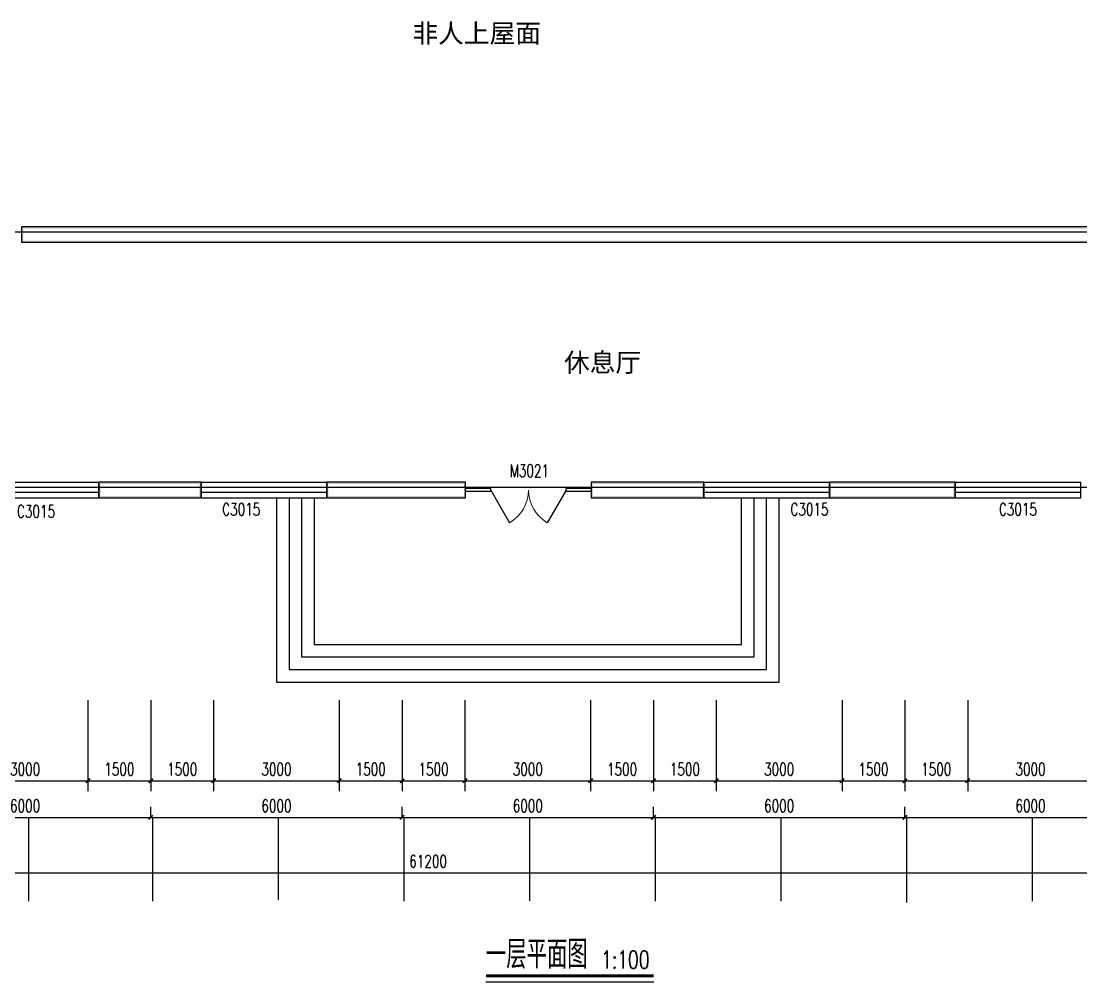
# Model space of a CAD drawing. Header units: millimetres. Extents: x -150677 to 588340, y -254013 to 149700.
# Drawn here: x 66166 to 91459, y -126613 to -103676 of the extents above; entities that cross this region are included whole.
import ezdxf

# ---------------------------------------------------------------- set-up
doc = ezdxf.new("R2010")
doc.units = ezdxf.units.MM
doc.header["$LTSCALE"] = 10
doc.header["$MEASUREMENT"] = 0
doc.linetypes.add('DOTE', pattern=[2.42, 2, -0.2, 0.02, -0.2])
for name, color, linetype in [('DOTE', 1, 'Continuous'), ('PUB_DIM', 3, 'Continuous'), ('PUB_TEXT', 7, 'Continuous'), ('PUB_WALL', 9, 'Continuous'), ('WALL', 9, 'Continuous'), ('WINDOW', 4, 'Continuous'), ('WINDOW_TEXT', 7, 'Continuous')]:
    doc.layers.add(name, color=color, linetype=linetype)
doc.styles.add('_TCH_DIM', font='SIMPLEX', dxfattribs={"bigfont": 'GBCBIG'})
doc.styles.add('_TCH_DIM_T3', font='SIMPLEX', dxfattribs={"width": 0.705882, "bigfont": 'GBCBIG'})
doc.styles.add('_TCH_WINDOW', font='SIMPLEX', dxfattribs={"bigfont": 'GBCBIG'})
doc.styles.add('HZHT', font='')
doc.styles.get('HZHT').set_extended_font_data('SimSun')
doc.dimstyles.new('_TCH_ARCH&&100', dxfattribs={"dimtxt": 297.5, "dimasz": 100, "dimexe": 250, "dimexo": 300, "dimgap": 126.25, "dimtad": 1, "dimdec": 0, "dimzin": 0, "dimdsep": 46, "dimtxsty": '_TCH_DIM_T3', "dimblk": 'ARCHTICK', "dimcen": 0.09, "dimclrt": 7, "dimazin": 2, "dimtfac": 1, "dimtdec": 0, "dimtix": 1, "dimtmove": 2, "dimatfit": 3, "dimfxl": 1, "dimtolj": 1, "dimtzin": 0, "dimarcsym": 0})

# ---------------------------------------------------------------- blocks, each defined once
blk = doc.blocks.new('_ArchTick')
at = {"color": 0, "linetype": 'ByBlock', "const_width": 0.4}
blk.add_lwpolyline([(-0.5, -0.5), (0.5, 0.5)], dxfattribs=at)
blk = doc.blocks.new('*D349')
at = {"layer": 'Defpoints', "color": 0, "transparency": 16777216}
for p in [(69259, -122686), (63259, -122986), (69259, -122986)]:
    blk.add_point(p, dxfattribs=at)
at = {"layer": 'PUB_DIM', "color": 0, "lineweight": -2, "transparency": 16777216}
for p, q in [((63259, -122686), (63259, -122436)), ((69259, -122686), (69259, -122436)), ((63259, -122686), (69259, -122686))]:
    blk.add_line(p, q, dxfattribs=at)
at = {"layer": 'PUB_DIM', "color": 0, "lineweight": -2, "transparency": 16777216, "xscale": 100, "yscale": 100, "zscale": 100, "rotation": 180}
blk.add_blockref('_ArchTick', (63259, -122686), dxfattribs=at)
at = {"layer": 'PUB_DIM', "color": 0, "lineweight": -2, "transparency": 16777216, "xscale": 100, "yscale": 100, "zscale": 100}
blk.add_blockref('_ArchTick', (69259, -122686), dxfattribs=at)
at = {"layer": 'PUB_DIM', "color": 7, "transparency": 16777216, "insert": (66259, -122411), "char_height": 297.5, "attachment_point": 5, "style": '_TCH_DIM_T3'}
blk.add_mtext('\\A1;6000', dxfattribs=at)
blk = doc.blocks.new('*D350')
at = {"layer": 'Defpoints', "color": 0, "transparency": 16777216}
for p in [(75259, -122686), (69259, -122986), (75259, -122986)]:
    blk.add_point(p, dxfattribs=at)
at = {"layer": 'PUB_DIM', "color": 0, "lineweight": -2, "transparency": 16777216}
for p, q in [((69259, -122686), (69259, -122436)), ((75259, -122686), (75259, -122436)), ((69259, -122686), (75259, -122686))]:
    blk.add_line(p, q, dxfattribs=at)
at = {"layer": 'PUB_DIM', "color": 0, "lineweight": -2, "transparency": 16777216, "xscale": 100, "yscale": 100, "zscale": 100, "rotation": 180}
blk.add_blockref('_ArchTick', (69259, -122686), dxfattribs=at)
at = {"layer": 'PUB_DIM', "color": 0, "lineweight": -2, "transparency": 16777216, "xscale": 100, "yscale": 100, "zscale": 100}
blk.add_blockref('_ArchTick', (75259, -122686), dxfattribs=at)
at = {"layer": 'PUB_DIM', "color": 7, "transparency": 16777216, "insert": (72259, -122411), "char_height": 297.5, "attachment_point": 5, "style": '_TCH_DIM_T3'}
blk.add_mtext('\\A1;6000', dxfattribs=at)
blk = doc.blocks.new('*D351')
at = {"layer": 'Defpoints', "color": 0, "transparency": 16777216}
for p in [(81259, -122686), (75259, -122986), (81259, -122986)]:
    blk.add_point(p, dxfattribs=at)
at = {"layer": 'PUB_DIM', "color": 0, "lineweight": -2, "transparency": 16777216}
for p, q in [((75259, -122686), (75259, -122436)), ((81259, -122686), (81259, -122436)), ((75259, -122686), (81259, -122686))]:
    blk.add_line(p, q, dxfattribs=at)
at = {"layer": 'PUB_DIM', "color": 0, "lineweight": -2, "transparency": 16777216, "xscale": 100, "yscale": 100, "zscale": 100, "rotation": 180}
blk.add_blockref('_ArchTick', (75259, -122686), dxfattribs=at)
at = {"layer": 'PUB_DIM', "color": 0, "lineweight": -2, "transparency": 16777216, "xscale": 100, "yscale": 100, "zscale": 100}
blk.add_blockref('_ArchTick', (81259, -122686), dxfattribs=at)
at = {"layer": 'PUB_DIM', "color": 7, "transparency": 16777216, "insert": (78259, -122411), "char_height": 297.5, "attachment_point": 5, "style": '_TCH_DIM_T3'}
blk.add_mtext('\\A1;6000', dxfattribs=at)
blk = doc.blocks.new('*D352')
at = {"layer": 'Defpoints', "color": 0, "transparency": 16777216}
for p in [(87259, -122686), (81259, -122986), (87259, -122986)]:
    blk.add_point(p, dxfattribs=at)
at = {"layer": 'PUB_DIM', "color": 0, "lineweight": -2, "transparency": 16777216}
for p, q in [((81259, -122686), (81259, -122436)), ((87259, -122686), (87259, -122436)), ((81259, -122686), (87259, -122686))]:
    blk.add_line(p, q, dxfattribs=at)
at = {"layer": 'PUB_DIM', "color": 0, "lineweight": -2, "transparency": 16777216, "xscale": 100, "yscale": 100, "zscale": 100, "rotation": 180}
blk.add_blockref('_ArchTick', (81259, -122686), dxfattribs=at)
at = {"layer": 'PUB_DIM', "color": 0, "lineweight": -2, "transparency": 16777216, "xscale": 100, "yscale": 100, "zscale": 100}
blk.add_blockref('_ArchTick', (87259, -122686), dxfattribs=at)
at = {"layer": 'PUB_DIM', "color": 7, "transparency": 16777216, "insert": (84259, -122411), "char_height": 297.5, "attachment_point": 5, "style": '_TCH_DIM_T3'}
blk.add_mtext('\\A1;6000', dxfattribs=at)
blk = doc.blocks.new('*D353')
at = {"layer": 'Defpoints', "color": 0, "transparency": 16777216}
for p in [(93259, -122686), (87259, -122986), (93259, -122986)]:
    blk.add_point(p, dxfattribs=at)
at = {"layer": 'PUB_DIM', "color": 0, "lineweight": -2, "transparency": 16777216}
for p, q in [((87259, -122686), (87259, -122436)), ((93259, -122686), (93259, -122436)), ((87259, -122686), (93259, -122686))]:
    blk.add_line(p, q, dxfattribs=at)
at = {"layer": 'PUB_DIM', "color": 0, "lineweight": -2, "transparency": 16777216, "xscale": 100, "yscale": 100, "zscale": 100, "rotation": 180}
blk.add_blockref('_ArchTick', (87259, -122686), dxfattribs=at)
at = {"layer": 'PUB_DIM', "color": 0, "lineweight": -2, "transparency": 16777216, "xscale": 100, "yscale": 100, "zscale": 100}
blk.add_blockref('_ArchTick', (93259, -122686), dxfattribs=at)
at = {"layer": 'PUB_DIM', "color": 7, "transparency": 16777216, "insert": (90259, -122411), "char_height": 297.5, "attachment_point": 5, "style": '_TCH_DIM_T3'}
blk.add_mtext('\\A1;6000', dxfattribs=at)
blk = doc.blocks.new('*D388')
at = {"layer": 'Defpoints', "color": 0, "transparency": 16777216}
for p in [(45299, -123215), (106459, -123221), (106459, -124014)]:
    blk.add_point(p, dxfattribs=at)
at = {"layer": 'PUB_DIM', "color": 0, "lineweight": -2, "transparency": 16777216}
for p, q in [((45299, -123515), (45299, -124258)), ((106459, -123521), (106459, -124264)), ((45299, -124008), (106459, -124014))]:
    blk.add_line(p, q, dxfattribs=at)
at = {"layer": 'PUB_DIM', "color": 0, "lineweight": -2, "transparency": 16777216, "xscale": 100, "yscale": 100, "zscale": 100}
for p, rotation in [((45299, -124008), 179.9941247959615), ((106459, -124014), 359.9941247959615)]:
    blk.add_blockref('_ArchTick', p, dxfattribs=dict(at, rotation=rotation))
at = {"layer": 'PUB_DIM', "color": 7, "transparency": 16777216, "insert": (75879, -123736), "char_height": 297.5, "attachment_point": 5, "rotation": 359.9941, "style": '_TCH_DIM_T3'}
blk.add_mtext('\\A1;61200', dxfattribs=at)
blk = doc.blocks.new('$DorLib2D$00000018')
for p, q in [((-0.2991, 0.0015), (-0.15, 0.2598)), ((0.2991, 0.0015), (0.15, 0.2598)), ((-0.5, 0.0111), (-0.2991, 0.0111)), ((-0.2991, 0.0111), (-0.2991, -0.0111)), ((0.2991, 0.0111), (0.5, 0.0111)), ((0.2991, 0.0111), (0.2991, -0.0111)), ((-0.5, -0.0111), (-0.2991, -0.0111)), ((0.2991, -0.0111), (0.5, -0.0111))]:
    blk.add_line(p, q)
at = {"lineweight": 13}
for centre, start, end in [((-0.3, 0), 0, 60), ((0.3, 0), 120, 180)]:
    blk.add_arc(centre, 0.3, start, end, dxfattribs=at)
blk = doc.blocks.new('$WINLIB2D$00000001')
at = {"color": 0}
for points in [[(-0.5, 0.5), (-0.5, -0.5)], [(-0.5, 0.5), (0.5, 0.5)], [(0.5, -0.5), (0.5, 0.5)], [(0.5, 0.1667), (-0.5, 0.1667)], [(0.5, -0.1667), (-0.5, -0.1667)], [(-0.5, -0.5), (0.5, -0.5)]]:
    blk.add_lwpolyline(points, dxfattribs=at)
blk = doc.blocks.new('*D752')
at = {"layer": 'Defpoints', "color": 0, "transparency": 16777216}
for p in [(64759, -119589), (67759, -119589), (67759, -121812)]:
    blk.add_point(p, dxfattribs=at)
at = {"layer": 'PUB_DIM', "color": 0, "lineweight": -2, "transparency": 16777216}
for p, q in [((64759, -119889), (64759, -122062)), ((67759, -119889), (67759, -122062)), ((64759, -121812), (67759, -121812))]:
    blk.add_line(p, q, dxfattribs=at)
at = {"layer": 'PUB_DIM', "color": 0, "lineweight": -2, "transparency": 16777216, "xscale": 100, "yscale": 100, "zscale": 100, "rotation": 180}
blk.add_blockref('_ArchTick', (64759, -121812), dxfattribs=at)
at = {"layer": 'PUB_DIM', "color": 0, "lineweight": -2, "transparency": 16777216, "xscale": 100, "yscale": 100, "zscale": 100}
blk.add_blockref('_ArchTick', (67759, -121812), dxfattribs=at)
at = {"layer": 'PUB_DIM', "color": 7, "transparency": 16777216, "insert": (66259, -121537), "char_height": 297.5, "attachment_point": 5, "style": '_TCH_DIM_T3'}
blk.add_mtext('\\A1;3000', dxfattribs=at)
blk = doc.blocks.new('*D753')
at = {"layer": 'Defpoints', "color": 0, "transparency": 16777216}
for p in [(67759, -119589), (69259, -119589), (69259, -121812)]:
    blk.add_point(p, dxfattribs=at)
at = {"layer": 'PUB_DIM', "color": 0, "lineweight": -2, "transparency": 16777216}
for p, q in [((67759, -119889), (67759, -122062)), ((69259, -119889), (69259, -122062)), ((67759, -121812), (69259, -121812))]:
    blk.add_line(p, q, dxfattribs=at)
at = {"layer": 'PUB_DIM', "color": 0, "lineweight": -2, "transparency": 16777216, "xscale": 100, "yscale": 100, "zscale": 100, "rotation": 180}
blk.add_blockref('_ArchTick', (67759, -121812), dxfattribs=at)
at = {"layer": 'PUB_DIM', "color": 0, "lineweight": -2, "transparency": 16777216, "xscale": 100, "yscale": 100, "zscale": 100}
blk.add_blockref('_ArchTick', (69259, -121812), dxfattribs=at)
at = {"layer": 'PUB_DIM', "color": 7, "transparency": 16777216, "insert": (68509, -121537), "char_height": 297.5, "attachment_point": 5, "style": '_TCH_DIM_T3'}
blk.add_mtext('\\A1;1500', dxfattribs=at)
blk = doc.blocks.new('*D754')
at = {"layer": 'Defpoints', "color": 0, "transparency": 16777216}
for p in [(69259, -119589), (70759, -119589), (70759, -121812)]:
    blk.add_point(p, dxfattribs=at)
at = {"layer": 'PUB_DIM', "color": 0, "lineweight": -2, "transparency": 16777216}
for p, q in [((69259, -119889), (69259, -122062)), ((70759, -119889), (70759, -122062)), ((69259, -121812), (70759, -121812))]:
    blk.add_line(p, q, dxfattribs=at)
at = {"layer": 'PUB_DIM', "color": 0, "lineweight": -2, "transparency": 16777216, "xscale": 100, "yscale": 100, "zscale": 100, "rotation": 180}
blk.add_blockref('_ArchTick', (69259, -121812), dxfattribs=at)
at = {"layer": 'PUB_DIM', "color": 0, "lineweight": -2, "transparency": 16777216, "xscale": 100, "yscale": 100, "zscale": 100}
blk.add_blockref('_ArchTick', (70759, -121812), dxfattribs=at)
at = {"layer": 'PUB_DIM', "color": 7, "transparency": 16777216, "insert": (70009, -121537), "char_height": 297.5, "attachment_point": 5, "style": '_TCH_DIM_T3'}
blk.add_mtext('\\A1;1500', dxfattribs=at)
blk = doc.blocks.new('*D755')
at = {"layer": 'Defpoints', "color": 0, "transparency": 16777216}
for p in [(70759, -119589), (73759, -119589), (73759, -121812)]:
    blk.add_point(p, dxfattribs=at)
at = {"layer": 'PUB_DIM', "color": 0, "lineweight": -2, "transparency": 16777216}
for p, q in [((70759, -119889), (70759, -122062)), ((73759, -119889), (73759, -122062)), ((70759, -121812), (73759, -121812))]:
    blk.add_line(p, q, dxfattribs=at)
at = {"layer": 'PUB_DIM', "color": 0, "lineweight": -2, "transparency": 16777216, "xscale": 100, "yscale": 100, "zscale": 100, "rotation": 180}
blk.add_blockref('_ArchTick', (70759, -121812), dxfattribs=at)
at = {"layer": 'PUB_DIM', "color": 0, "lineweight": -2, "transparency": 16777216, "xscale": 100, "yscale": 100, "zscale": 100}
blk.add_blockref('_ArchTick', (73759, -121812), dxfattribs=at)
at = {"layer": 'PUB_DIM', "color": 7, "transparency": 16777216, "insert": (72259, -121537), "char_height": 297.5, "attachment_point": 5, "style": '_TCH_DIM_T3'}
blk.add_mtext('\\A1;3000', dxfattribs=at)
blk = doc.blocks.new('*D756')
at = {"layer": 'Defpoints', "color": 0, "transparency": 16777216}
for p in [(73759, -119589), (75259, -119589), (75259, -121812)]:
    blk.add_point(p, dxfattribs=at)
at = {"layer": 'PUB_DIM', "color": 0, "lineweight": -2, "transparency": 16777216}
for p, q in [((73759, -119889), (73759, -122062)), ((75259, -119889), (75259, -122062)), ((73759, -121812), (75259, -121812))]:
    blk.add_line(p, q, dxfattribs=at)
at = {"layer": 'PUB_DIM', "color": 0, "lineweight": -2, "transparency": 16777216, "xscale": 100, "yscale": 100, "zscale": 100, "rotation": 180}
blk.add_blockref('_ArchTick', (73759, -121812), dxfattribs=at)
at = {"layer": 'PUB_DIM', "color": 0, "lineweight": -2, "transparency": 16777216, "xscale": 100, "yscale": 100, "zscale": 100}
blk.add_blockref('_ArchTick', (75259, -121812), dxfattribs=at)
at = {"layer": 'PUB_DIM', "color": 7, "transparency": 16777216, "insert": (74509, -121537), "char_height": 297.5, "attachment_point": 5, "style": '_TCH_DIM_T3'}
blk.add_mtext('\\A1;1500', dxfattribs=at)
blk = doc.blocks.new('*D757')
at = {"layer": 'Defpoints', "color": 0, "transparency": 16777216}
for p in [(75259, -119589), (76759, -119589), (76759, -121812)]:
    blk.add_point(p, dxfattribs=at)
at = {"layer": 'PUB_DIM', "color": 0, "lineweight": -2, "transparency": 16777216}
for p, q in [((75259, -119889), (75259, -122062)), ((76759, -119889), (76759, -122062)), ((75259, -121812), (76759, -121812))]:
    blk.add_line(p, q, dxfattribs=at)
at = {"layer": 'PUB_DIM', "color": 0, "lineweight": -2, "transparency": 16777216, "xscale": 100, "yscale": 100, "zscale": 100, "rotation": 180}
blk.add_blockref('_ArchTick', (75259, -121812), dxfattribs=at)
at = {"layer": 'PUB_DIM', "color": 0, "lineweight": -2, "transparency": 16777216, "xscale": 100, "yscale": 100, "zscale": 100}
blk.add_blockref('_ArchTick', (76759, -121812), dxfattribs=at)
at = {"layer": 'PUB_DIM', "color": 7, "transparency": 16777216, "insert": (76009, -121537), "char_height": 297.5, "attachment_point": 5, "style": '_TCH_DIM_T3'}
blk.add_mtext('\\A1;1500', dxfattribs=at)
blk = doc.blocks.new('*D758')
at = {"layer": 'Defpoints', "color": 0, "transparency": 16777216}
for p in [(76759, -119589), (79759, -119589), (79759, -121812)]:
    blk.add_point(p, dxfattribs=at)
at = {"layer": 'PUB_DIM', "color": 0, "lineweight": -2, "transparency": 16777216}
for p, q in [((76759, -119889), (76759, -122062)), ((79759, -119889), (79759, -122062)), ((76759, -121812), (79759, -121812))]:
    blk.add_line(p, q, dxfattribs=at)
at = {"layer": 'PUB_DIM', "color": 0, "lineweight": -2, "transparency": 16777216, "xscale": 100, "yscale": 100, "zscale": 100, "rotation": 180}
blk.add_blockref('_ArchTick', (76759, -121812), dxfattribs=at)
at = {"layer": 'PUB_DIM', "color": 0, "lineweight": -2, "transparency": 16777216, "xscale": 100, "yscale": 100, "zscale": 100}
blk.add_blockref('_ArchTick', (79759, -121812), dxfattribs=at)
at = {"layer": 'PUB_DIM', "color": 7, "transparency": 16777216, "insert": (78259, -121537), "char_height": 297.5, "attachment_point": 5, "style": '_TCH_DIM_T3'}
blk.add_mtext('\\A1;3000', dxfattribs=at)
blk = doc.blocks.new('*D759')
at = {"layer": 'Defpoints', "color": 0, "transparency": 16777216}
for p in [(79759, -119589), (81259, -119589), (81259, -121812)]:
    blk.add_point(p, dxfattribs=at)
at = {"layer": 'PUB_DIM', "color": 0, "lineweight": -2, "transparency": 16777216}
for p, q in [((79759, -119889), (79759, -122062)), ((81259, -119889), (81259, -122062)), ((79759, -121812), (81259, -121812))]:
    blk.add_line(p, q, dxfattribs=at)
at = {"layer": 'PUB_DIM', "color": 0, "lineweight": -2, "transparency": 16777216, "xscale": 100, "yscale": 100, "zscale": 100, "rotation": 180}
blk.add_blockref('_ArchTick', (79759, -121812), dxfattribs=at)
at = {"layer": 'PUB_DIM', "color": 0, "lineweight": -2, "transparency": 16777216, "xscale": 100, "yscale": 100, "zscale": 100}
blk.add_blockref('_ArchTick', (81259, -121812), dxfattribs=at)
at = {"layer": 'PUB_DIM', "color": 7, "transparency": 16777216, "insert": (80509, -121537), "char_height": 297.5, "attachment_point": 5, "style": '_TCH_DIM_T3'}
blk.add_mtext('\\A1;1500', dxfattribs=at)
blk = doc.blocks.new('*D760')
at = {"layer": 'Defpoints', "color": 0, "transparency": 16777216}
for p in [(81259, -119589), (82759, -119589), (82759, -121812)]:
    blk.add_point(p, dxfattribs=at)
at = {"layer": 'PUB_DIM', "color": 0, "lineweight": -2, "transparency": 16777216}
for p, q in [((81259, -119889), (81259, -122062)), ((82759, -119889), (82759, -122062)), ((81259, -121812), (82759, -121812))]:
    blk.add_line(p, q, dxfattribs=at)
at = {"layer": 'PUB_DIM', "color": 0, "lineweight": -2, "transparency": 16777216, "xscale": 100, "yscale": 100, "zscale": 100, "rotation": 180}
blk.add_blockref('_ArchTick', (81259, -121812), dxfattribs=at)
at = {"layer": 'PUB_DIM', "color": 0, "lineweight": -2, "transparency": 16777216, "xscale": 100, "yscale": 100, "zscale": 100}
blk.add_blockref('_ArchTick', (82759, -121812), dxfattribs=at)
at = {"layer": 'PUB_DIM', "color": 7, "transparency": 16777216, "insert": (82009, -121537), "char_height": 297.5, "attachment_point": 5, "style": '_TCH_DIM_T3'}
blk.add_mtext('\\A1;1500', dxfattribs=at)
blk = doc.blocks.new('*D761')
at = {"layer": 'Defpoints', "color": 0, "transparency": 16777216}
for p in [(82759, -119589), (85759, -119589), (85759, -121812)]:
    blk.add_point(p, dxfattribs=at)
at = {"layer": 'PUB_DIM', "color": 0, "lineweight": -2, "transparency": 16777216}
for p, q in [((82759, -119889), (82759, -122062)), ((85759, -119889), (85759, -122062)), ((82759, -121812), (85759, -121812))]:
    blk.add_line(p, q, dxfattribs=at)
at = {"layer": 'PUB_DIM', "color": 0, "lineweight": -2, "transparency": 16777216, "xscale": 100, "yscale": 100, "zscale": 100, "rotation": 180}
blk.add_blockref('_ArchTick', (82759, -121812), dxfattribs=at)
at = {"layer": 'PUB_DIM', "color": 0, "lineweight": -2, "transparency": 16777216, "xscale": 100, "yscale": 100, "zscale": 100}
blk.add_blockref('_ArchTick', (85759, -121812), dxfattribs=at)
at = {"layer": 'PUB_DIM', "color": 7, "transparency": 16777216, "insert": (84259, -121537), "char_height": 297.5, "attachment_point": 5, "style": '_TCH_DIM_T3'}
blk.add_mtext('\\A1;3000', dxfattribs=at)
blk = doc.blocks.new('*D762')
at = {"layer": 'Defpoints', "color": 0, "transparency": 16777216}
for p in [(85759, -119589), (87259, -119589), (87259, -121812)]:
    blk.add_point(p, dxfattribs=at)
at = {"layer": 'PUB_DIM', "color": 0, "lineweight": -2, "transparency": 16777216}
for p, q in [((85759, -119889), (85759, -122062)), ((87259, -119889), (87259, -122062)), ((85759, -121812), (87259, -121812))]:
    blk.add_line(p, q, dxfattribs=at)
at = {"layer": 'PUB_DIM', "color": 0, "lineweight": -2, "transparency": 16777216, "xscale": 100, "yscale": 100, "zscale": 100, "rotation": 180}
blk.add_blockref('_ArchTick', (85759, -121812), dxfattribs=at)
at = {"layer": 'PUB_DIM', "color": 0, "lineweight": -2, "transparency": 16777216, "xscale": 100, "yscale": 100, "zscale": 100}
blk.add_blockref('_ArchTick', (87259, -121812), dxfattribs=at)
at = {"layer": 'PUB_DIM', "color": 7, "transparency": 16777216, "insert": (86509, -121537), "char_height": 297.5, "attachment_point": 5, "style": '_TCH_DIM_T3'}
blk.add_mtext('\\A1;1500', dxfattribs=at)
blk = doc.blocks.new('*D763')
at = {"layer": 'Defpoints', "color": 0, "transparency": 16777216}
for p in [(87259, -119589), (88759, -119589), (88759, -121812)]:
    blk.add_point(p, dxfattribs=at)
at = {"layer": 'PUB_DIM', "color": 0, "lineweight": -2, "transparency": 16777216}
for p, q in [((87259, -119889), (87259, -122062)), ((88759, -119889), (88759, -122062)), ((87259, -121812), (88759, -121812))]:
    blk.add_line(p, q, dxfattribs=at)
at = {"layer": 'PUB_DIM', "color": 0, "lineweight": -2, "transparency": 16777216, "xscale": 100, "yscale": 100, "zscale": 100, "rotation": 180}
blk.add_blockref('_ArchTick', (87259, -121812), dxfattribs=at)
at = {"layer": 'PUB_DIM', "color": 0, "lineweight": -2, "transparency": 16777216, "xscale": 100, "yscale": 100, "zscale": 100}
blk.add_blockref('_ArchTick', (88759, -121812), dxfattribs=at)
at = {"layer": 'PUB_DIM', "color": 7, "transparency": 16777216, "insert": (88009, -121537), "char_height": 297.5, "attachment_point": 5, "style": '_TCH_DIM_T3'}
blk.add_mtext('\\A1;1500', dxfattribs=at)
blk = doc.blocks.new('*D764')
at = {"layer": 'Defpoints', "color": 0, "transparency": 16777216}
for p in [(88759, -119589), (91759, -119589), (91759, -121812)]:
    blk.add_point(p, dxfattribs=at)
at = {"layer": 'PUB_DIM', "color": 0, "lineweight": -2, "transparency": 16777216}
for p, q in [((88759, -119889), (88759, -122062)), ((91759, -119889), (91759, -122062)), ((88759, -121812), (91759, -121812))]:
    blk.add_line(p, q, dxfattribs=at)
at = {"layer": 'PUB_DIM', "color": 0, "lineweight": -2, "transparency": 16777216, "xscale": 100, "yscale": 100, "zscale": 100, "rotation": 180}
blk.add_blockref('_ArchTick', (88759, -121812), dxfattribs=at)
at = {"layer": 'PUB_DIM', "color": 0, "lineweight": -2, "transparency": 16777216, "xscale": 100, "yscale": 100, "zscale": 100}
blk.add_blockref('_ArchTick', (91759, -121812), dxfattribs=at)
at = {"layer": 'PUB_DIM', "color": 7, "transparency": 16777216, "insert": (90259, -121537), "char_height": 297.5, "attachment_point": 5, "style": '_TCH_DIM_T3'}
blk.add_mtext('\\A1;3000', dxfattribs=at)

msp = doc.modelspace()

# ---------------------------------------------------------------- hatches: boundary and pattern name
at = {"layer": 'PUB_WALL'}
for points in [[(96299.4, -108586), (66176.9, -108586), (66216.9, -108626), (96299.4, -108626)], [(66176.9, -108586), (66176.9, -108956), (66216.9, -108916), (66216.9, -108626)], [(66176.9, -108956), (96249.4, -108956), (96289.4, -108916), (66216.9, -108916)], [(70459.4, -114686), (68020.5, -114686), (68060.5, -114726), (70419.4, -114726)], [(68020.5, -114686), (68020.5, -115056), (68060.5, -115016), (68060.5, -114726)], [(70459.4, -115056), (70459.4, -114686), (70419.4, -114726), (70419.4, -115016)], [(76774.4, -114686), (73459.4, -114686), (73499.4, -114726), (76734.4, -114726)], [(73459.4, -114686), (73459.4, -115056), (73499.4, -115016), (73499.4, -114726)], [(76774.4, -115056), (76774.4, -114686), (76734.4, -114726), (76734.4, -115016)], [(82459.4, -114686), (79774.4, -114686), (79814.4, -114726), (82419.4, -114726)], [(79774.4, -114686), (79774.4, -115056), (79814.4, -115016), (79814.4, -114726)], [(82459.4, -115056), (82459.4, -114686), (82419.4, -114726), (82419.4, -115016)], [(88459.4, -114686), (85459.4, -114686), (85499.4, -114726), (88419.4, -114726)], [(85459.4, -114686), (85459.4, -115056), (85499.4, -115016), (85499.4, -114726)], [(88459.4, -115056), (88459.4, -114686), (88419.4, -114726), (88419.4, -115016)], [(68020.5, -115056), (70459.4, -115056), (70419.4, -115016), (68060.5, -115016)], [(73459.4, -115056), (76774.4, -115056), (76734.4, -115016), (73499.4, -115016)], [(79774.4, -115056), (82459.4, -115056), (82419.4, -115016), (79814.4, -115016)], [(85459.4, -115056), (88459.4, -115056), (88419.4, -115016), (85499.4, -115016)]]:
    msp.add_hatch(color=256, dxfattribs=at).paths.add_polyline_path(points)

# ---------------------------------------------------------------- linework, layer by layer
at = {"color": 2}
for points in [[(72259.4, -115056), (72259.4, -119456), (84259.4, -119456), (84259.4, -115056)], [(72559.4, -115056), (72559.4, -119156), (83959.4, -119156), (83959.4, -115056)], [(72859.4, -115056), (72859.4, -118856), (83659.4, -118856), (83659.4, -115056)], [(73159.4, -115056), (73159.4, -118556), (83359.4, -118556), (83359.4, -115056)]]:
    msp.add_lwpolyline(points, dxfattribs=at)
at = {"layer": 'DOTE', "linetype": 'DOTE'}
for p, q in [((42316.4, -108706), (107499.4, -108706)), ((42245.6, -114806), (96524.8, -114806))]:
    msp.add_line(p, q, dxfattribs=at)
at = {"layer": 'PUB_DIM'}
for p, q in [((66339.4, -122685.9), (66339.4, -124685.9)), ((69299.4, -122685.9), (69299.4, -124685.9)), ((72299.4, -122685.9), (72299.4, -124656.1)), ((75299.4, -122685.9), (75299.4, -124685.9)), ((78299.4, -122685.9), (78299.4, -124678)), ((81299.4, -122685.9), (81299.4, -124685.9)), ((84299.4, -122685.9), (84299.4, -124685.9)), ((87299.4, -122685.9), (87299.4, -124717.6)), ((90299.4, -122685.9), (90299.4, -124685.9))]:
    msp.add_line(p, q, dxfattribs=at)
at = {"layer": 'PUB_DIM', "const_width": 70}
msp.add_lwpolyline([(77257.5, -126473.1), (81265.5, -126473.1)], dxfattribs=at)
at = {"layer": 'PUB_DIM'}
msp.add_lwpolyline([(77257.5, -126613.1), (81265.5, -126613.1)], dxfattribs=at)
at = {"layer": 'WALL'}
for p, q in [((96299.4, -108586), (66176.9, -108586)), ((66176.9, -108586), (66176.9, -108956)), ((66176.9, -108956), (96249.4, -108956)), ((70459.4, -114686), (68020.5, -114686)), ((68020.5, -114686), (68020.5, -115056)), ((70459.4, -115056), (70459.4, -114686)), ((76774.4, -114686), (73459.4, -114686)), ((73459.4, -114686), (73459.4, -115056)), ((76774.4, -115056), (76774.4, -114686)), ((82459.4, -114686), (79774.4, -114686)), ((79774.4, -114686), (79774.4, -115056)), ((82459.4, -115056), (82459.4, -114686)), ((88459.4, -114686), (85459.4, -114686)), ((85459.4, -114686), (85459.4, -115056)), ((88459.4, -115056), (88459.4, -114686)), ((68020.5, -115056), (70459.4, -115056)), ((73459.4, -115056), (76774.4, -115056)), ((79774.4, -115056), (82459.4, -115056)), ((85459.4, -115056), (88459.4, -115056))]:
    msp.add_line(p, q, dxfattribs=at)

# ---------------------------------------------------------------- block references
at = {"layer": 'WINDOW'}
ref = msp.add_blockref('$DorLib2D$00000018', (78274.4, -114871), dxfattribs=dict(at, xscale=3000, yscale=3000, zscale=3000, rotation=180))
ref.add_attrib('A', 'M3021', (77829.4, -114559.8), dxfattribs={"layer": 'WINDOW_TEXT', "height": 297.5, "style": '_TCH_WINDOW', "width": 0.705882})
ref = msp.add_blockref('$WINLIB2D$00000001', (66520.5, -114871), dxfattribs=dict(at, xscale=-3000, yscale=-370, zscale=-3000, rotation=180))
ref.add_attrib('A', 'C3015', (66065.5, -115529.8), dxfattribs={"layer": 'WINDOW_TEXT', "height": 297.5, "style": '_TCH_WINDOW', "width": 0.705882})
ref = msp.add_blockref('$WINLIB2D$00000001', (71959.4, -114871), dxfattribs=dict(at, xscale=-3000, yscale=-370, zscale=-3000, rotation=180))
ref.add_attrib('A', 'C3015', (70963.6, -115479.8), dxfattribs={"layer": 'WINDOW_TEXT', "height": 297.5, "style": '_TCH_WINDOW', "width": 0.705882})
ref = msp.add_blockref('$WINLIB2D$00000001', (83959.4, -114871), dxfattribs=dict(at, xscale=-3000, yscale=-370, zscale=-3000, rotation=180))
ref.add_attrib('A', 'C3015', (84527.5, -115479.8), dxfattribs={"layer": 'WINDOW_TEXT', "height": 297.5, "style": '_TCH_WINDOW', "width": 0.705882})
ref = msp.add_blockref('$WINLIB2D$00000001', (89959.4, -114871), dxfattribs=dict(at, xscale=-3000, yscale=-370, zscale=-3000, rotation=180))
ref.add_attrib('A', 'C3015', (89504.4, -115479.8), dxfattribs={"layer": 'WINDOW_TEXT', "height": 297.5, "style": '_TCH_WINDOW', "width": 0.705882})

# ---------------------------------------------------------------- texts
at = {"style": 'HZHT'}
for s, p in [('非人上屋面', (75504.3, -104189.5)), ('休息厅', (79124, -112049.5))]:
    msp.add_text(s, height=450, dxfattribs=at).set_placement(p)
at = {"layer": 'PUB_TEXT', "style": '_TCH_DIM'}
msp.add_text('一层平面图', height=675.18, dxfattribs=at).set_placement((77257.5, -126295.9))
at = {"layer": 'PUB_TEXT', "style": '_TCH_DIM', "width": 0.705882}
msp.add_text('1:100', height=425, dxfattribs=at).set_placement((80008.3, -126295.9))

# ---------------------------------------------------------------- dimensions: what is measured, and where the dimension line sits
at = {"layer": 'PUB_DIM'}
for p1, p2, distance, picture, middle in [((64759.4, -119589.2), (67759.4, -119589.2), -2223.1, '*D752', (66259.4, -121537.2)), ((67759.4, -119589.2), (69259.4, -119589.2), -2223.1, '*D753', (68509.4, -121537.2)), ((69259.4, -119589.2), (70759.4, -119589.2), -2223.1, '*D754', (70009.4, -121537.2)), ((70759.4, -119589.2), (73759.4, -119589.2), -2223.1, '*D755', (72259.4, -121537.2)), ((73759.4, -119589.2), (75259.4, -119589.2), -2223.1, '*D756', (74509.4, -121537.2)), ((75259.4, -119589.2), (76759.4, -119589.2), -2223.1, '*D757', (76009.4, -121537.2)), ((76759.4, -119589.2), (79759.4, -119589.2), -2223.1, '*D758', (78259.4, -121537.2)), ((79759.4, -119589.2), (81259.4, -119589.2), -2223.1, '*D759', (80509.4, -121537.2)), ((81259.4, -119589.2), (82759.4, -119589.2), -2223.1, '*D760', (82009.4, -121537.2)), ((82759.4, -119589.2), (85759.4, -119589.2), -2223.1, '*D761', (84259.4, -121537.2)), ((85759.4, -119589.2), (87259.4, -119589.2), -2223.1, '*D762', (86509.4, -121537.2)), ((87259.4, -119589.2), (88759.4, -119589.2), -2223.1, '*D763', (88009.4, -121537.2)), ((88759.4, -119589.2), (91759.4, -119589.2), -2223.1, '*D764', (90259.4, -121537.2)), ((63259.4, -122985.9), (69259.4, -122985.9), 300, '*D349', (66259.4, -122410.9)), ((69259.4, -122985.9), (75259.4, -122985.9), 300, '*D350', (72259.4, -122410.9)), ((75259.4, -122985.9), (81259.4, -122985.9), 300, '*D351', (78259.4, -122410.9)), ((81259.4, -122985.9), (87259.4, -122985.9), 300, '*D352', (84259.4, -122410.9)), ((87259.4, -122985.9), (93259.4, -122985.9), 300, '*D353', (90259.4, -122410.9))]:
    dim = msp.add_aligned_dim(p1=p1, p2=p2, distance=distance, dimstyle='_TCH_ARCH&&100', dxfattribs=at)
    dim.commit()
    dim.dimension.update_dxf_attribs({"geometry": picture, "text_midpoint": middle})
dim = msp.add_aligned_dim(p1=(45299.4, -123214.6), p2=(106459.4, -123220.9), distance=-793.4, text='61200', dimstyle='_TCH_ARCH&&100', dxfattribs=at)
dim.commit()
dim.dimension.update_dxf_attribs({"geometry": '*D388', "text_midpoint": (75879.4, -123736.2)})

doc.saveas('drawing.dxf')
